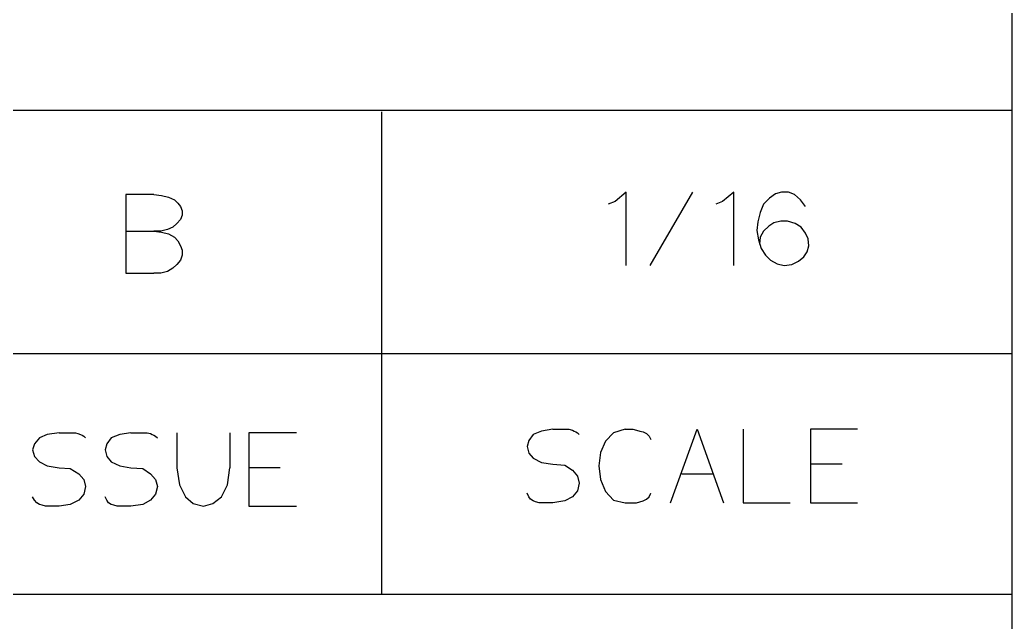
# Model space of a CAD drawing. Header units: inches. Extents: x -1698 to -1559, y -917 to -744.
# Drawn here: x -1574.91 to -1559.18, y -889.15 to -879.59 of the extents above; entities that cross this region are included whole.
import ezdxf

# ---------------------------------------------------------------- set-up
doc = ezdxf.new("R2010")
doc.units = ezdxf.units.IN
doc.layers.add('DH152', color=7, linetype='CONTINUOUS')

msp = doc.modelspace()

# ---------------------------------------------------------------- linework, layer by layer
at = {"layer": 'DH152', "color": 7}
for points in [[(-1559.18107, -916.86178), (-1559.18107, -743.89502)], [(-1609.46667, -881.0228), (-1559.18107, -881.0228)], [(-1569.1732, -888.69968), (-1569.1732, -881.04988)], [(-1572.78824, -882.36321), (-1573.23504, -882.36321), (-1573.23504, -883.60884), (-1572.78824, -883.60884)], [(-1572.78824, -882.36321), (-1572.66639, -882.37674), (-1572.55807, -882.40382), (-1572.46329, -882.44444), (-1572.40914, -882.4986), (-1572.36852, -882.55276), (-1572.34144, -882.62046), (-1572.34144, -882.68815), (-1572.36852, -882.75585), (-1572.42268, -882.82355), (-1572.49037, -882.87771), (-1572.57161, -882.91832), (-1572.67993, -882.9454), (-1572.78824, -882.9454)], [(-1565.30091, -883.48698), (-1565.30091, -882.32259), (-1565.47693, -882.47152), (-1565.58524, -882.51214)], [(-1564.92181, -883.48698), (-1564.24483, -882.32259)], [(-1563.59494, -883.48698), (-1563.59494, -882.32259), (-1563.77095, -882.47152), (-1563.87927, -882.51214)], [(-1562.45762, -882.55276), (-1562.53886, -882.44444), (-1562.63364, -882.36321), (-1562.72841, -882.32259), (-1562.83673, -882.32259), (-1562.93151, -882.34967), (-1563.02628, -882.41736), (-1563.12106, -882.51214), (-1563.17522, -882.64753), (-1563.17522, -882.64753)], [(-1563.17522, -882.64753), (-1563.21583, -882.79647), (-1563.22937, -882.93186), (-1563.2023, -883.0808), (-1563.16168, -883.21619), (-1563.09398, -883.32451), (-1563.01274, -883.40574), (-1562.90443, -883.4599), (-1562.79611, -883.48698), (-1562.79611, -883.48698)], [(-1562.52532, -882.87771), (-1562.6201, -882.82355), (-1562.74195, -882.78293), (-1562.85027, -882.78293), (-1562.95859, -882.81001), (-1563.03982, -882.86417), (-1563.12106, -882.9454), (-1563.17522, -883.04018), (-1563.18876, -883.14849), (-1563.18876, -883.14849)], [(-1562.79611, -883.48698), (-1562.67426, -883.47344), (-1562.56594, -883.41928), (-1562.4847, -883.35159), (-1562.43055, -883.27035), (-1562.40347, -883.17557), (-1562.41701, -883.06726), (-1562.45762, -882.97248), (-1562.52532, -882.87771), (-1562.52532, -882.87771)], [(-1573.23504, -882.9454), (-1572.78824, -882.9454)], [(-1572.78824, -882.9454), (-1572.66639, -882.95894), (-1572.55807, -882.98602), (-1572.46329, -883.04018), (-1572.40914, -883.09434), (-1572.36852, -883.17557), (-1572.34144, -883.24327), (-1572.34144, -883.32451), (-1572.36852, -883.40574), (-1572.42268, -883.47344), (-1572.49037, -883.5276), (-1572.57161, -883.58176), (-1572.67993, -883.60884), (-1572.78824, -883.60884)], [(-1609.46667, -884.88155), (-1559.18107, -884.88155)], [(-1574.29112, -886.14072), (-1574.48068, -886.1678), (-1574.60253, -886.22195), (-1574.68377, -886.31673), (-1574.71085, -886.41151), (-1574.68377, -886.51982), (-1574.60253, -886.60106), (-1574.48068, -886.66876), (-1574.29112, -886.69584), (-1574.29112, -886.69584)], [(-1574.29112, -886.14072), (-1574.18281, -886.14072), (-1574.10157, -886.14072), (-1574.03387, -886.14072), (-1573.99325, -886.15426), (-1573.95264, -886.1678), (-1573.92556, -886.18134), (-1573.89848, -886.19488), (-1573.8714, -886.22195), (-1573.8714, -886.22195)], [(-1573.15381, -886.14072), (-1573.32982, -886.1678), (-1573.46522, -886.22195), (-1573.53291, -886.31673), (-1573.55999, -886.41151), (-1573.53291, -886.51982), (-1573.46522, -886.60106), (-1573.32982, -886.66876), (-1573.15381, -886.69584), (-1573.15381, -886.69584)], [(-1573.15381, -886.14072), (-1573.04549, -886.14072), (-1572.95072, -886.14072), (-1572.89656, -886.14072), (-1572.8424, -886.15426), (-1572.81532, -886.1678), (-1572.78824, -886.18134), (-1572.76116, -886.19488), (-1572.73408, -886.22195), (-1572.73408, -886.22195)], [(-1572.42268, -886.14072), (-1572.42268, -886.69584), (-1572.38206, -886.96663), (-1572.28728, -887.15618), (-1572.16543, -887.26449), (-1572.00295, -887.30511), (-1571.85402, -887.26449), (-1571.71862, -887.15618), (-1571.62385, -886.96663), (-1571.58323, -886.69584), (-1571.58323, -886.69584)], [(-1571.58323, -886.14072), (-1571.58323, -886.69584)], [(-1570.52715, -886.14072), (-1571.28536, -886.14072), (-1571.28536, -887.30511), (-1570.52715, -887.30511)], [(-1566.46531, -886.08656), (-1566.64132, -886.11364), (-1566.77672, -886.1678), (-1566.84441, -886.26257), (-1566.87149, -886.35735), (-1566.84441, -886.46567), (-1566.77672, -886.5469), (-1566.64132, -886.6146), (-1566.46531, -886.64168), (-1566.46531, -886.64168)], [(-1566.46531, -886.08656), (-1566.35699, -886.08656), (-1566.26222, -886.08656), (-1566.20806, -886.08656), (-1566.1539, -886.1001), (-1566.12682, -886.11364), (-1566.09974, -886.12718), (-1566.07266, -886.14072), (-1566.04558, -886.1678), (-1566.04558, -886.1678)], [(-1565.31445, -886.08656), (-1565.50401, -886.14072), (-1565.62586, -886.27611), (-1565.7071, -886.45213), (-1565.73418, -886.66876), (-1565.7071, -886.88539), (-1565.62586, -887.07494), (-1565.50401, -887.21034), (-1565.31445, -887.25095), (-1565.31445, -887.25095)], [(-1565.31445, -886.08656), (-1565.2603, -886.08656), (-1565.1926, -886.08656), (-1565.13844, -886.1001), (-1565.08428, -886.11364), (-1565.03012, -886.12718), (-1564.97597, -886.15426), (-1564.93535, -886.19488), (-1564.90827, -886.24903), (-1564.90827, -886.24903)], [(-1564.59686, -887.25095), (-1564.17714, -886.08656), (-1563.75741, -887.25095)], [(-1563.44601, -886.08656), (-1563.44601, -887.25095), (-1562.70134, -887.25095)], [(-1561.63172, -886.08656), (-1562.37639, -886.08656), (-1562.37639, -887.25095), (-1561.63172, -887.25095)], [(-1574.29112, -886.69584), (-1574.11511, -886.70938), (-1573.97972, -886.79061), (-1573.89848, -886.88539), (-1573.8714, -886.9937), (-1573.89848, -887.11556), (-1573.97972, -887.21034), (-1574.11511, -887.27803), (-1574.29112, -887.30511), (-1574.29112, -887.30511)], [(-1573.15381, -886.69584), (-1572.96426, -886.70938), (-1572.8424, -886.79061), (-1572.76116, -886.88539), (-1572.73408, -886.9937), (-1572.76116, -887.11556), (-1572.8424, -887.21034), (-1572.96426, -887.27803), (-1573.15381, -887.30511), (-1573.15381, -887.30511)], [(-1570.7844, -886.69584), (-1571.28536, -886.69584)], [(-1566.46531, -886.64168), (-1566.27576, -886.65522), (-1566.1539, -886.73645), (-1566.07266, -886.83123), (-1566.04558, -886.93955), (-1566.07266, -887.0614), (-1566.1539, -887.15618), (-1566.27576, -887.22388), (-1566.46531, -887.25095), (-1566.46531, -887.25095)], [(-1561.87543, -886.64168), (-1562.37639, -886.64168)], [(-1564.42085, -886.79061), (-1563.91989, -886.79061)], [(-1574.29112, -887.30511), (-1574.37236, -887.30511), (-1574.4536, -887.30511), (-1574.50775, -887.30511), (-1574.56191, -887.29157), (-1574.60253, -887.27803), (-1574.64315, -887.25095), (-1574.68377, -887.21034), (-1574.71085, -887.15618), (-1574.71085, -887.15618)], [(-1573.15381, -887.30511), (-1573.23504, -887.30511), (-1573.30274, -887.30511), (-1573.37044, -887.30511), (-1573.4246, -887.29157), (-1573.46522, -887.27803), (-1573.50583, -887.25095), (-1573.53291, -887.21034), (-1573.55999, -887.15618), (-1573.55999, -887.15618)], [(-1566.46531, -887.25095), (-1566.54655, -887.25095), (-1566.61424, -887.25095), (-1566.68194, -887.25095), (-1566.7361, -887.23742), (-1566.77672, -887.22388), (-1566.81733, -887.1968), (-1566.84441, -887.15618), (-1566.87149, -887.10202), (-1566.87149, -887.10202)], [(-1565.31445, -887.25095), (-1565.2603, -887.25095), (-1565.1926, -887.25095), (-1565.13844, -887.25095), (-1565.08428, -887.23742), (-1565.03012, -887.22388), (-1564.97597, -887.1968), (-1564.93535, -887.15618), (-1564.90827, -887.10202), (-1564.90827, -887.10202)], [(-1609.46667, -888.69968), (-1559.18107, -888.69968)]]:
    msp.add_lwpolyline(points, dxfattribs=at)

doc.saveas('drawing.dxf')
